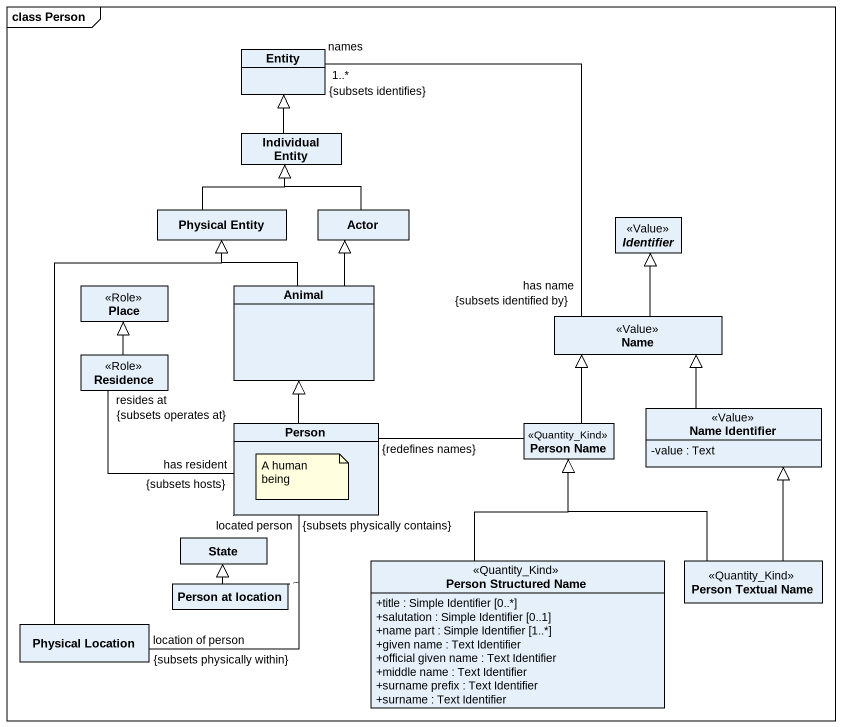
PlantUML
@startuml
mainframe class Person
hide circle
hide empty members
skinparam classAttributeIconSize 0
class "Entity" as Entity_
class "Individual Entity" as Individual_Entity
class "Physical Entity" as Physical_Entity
class "Actor" as Actor_
abstract class Identifier <<Value>>
class Place <<Role>>
class Animal
class Name <<Value>>
class Residence <<Role>>
class "Person" as Person_
class "Person Name" as Person_Name <<Quantity_Kind>>
class "Name Identifier" as Name_Identifier <<Value>> {
  -value : Text
}
class "State" as State_
class "Person Structured Name" as Person_Structured_Name <<Quantity_Kind>> {
  +title : Simple Identifier [0..*]
  +salutation : Simple Identifier [0..1]
  +name part : Simple Identifier [1..*]
  +given name : Text Identifier
  +official given name : Text Identifier
  +middle name : Text Identifier
  +surname prefix : Text Identifier
  +surname : Text Identifier
}
class "Person Textual Name" as Person_Textual_Name <<Quantity_Kind>>
class "Physical Location" as Physical_Location
class "Person at location" as Person_at_location
Individual_Entity -up-|> Entity_
Physical_Entity -up-|> Individual_Entity
Actor_ -up-|> Individual_Entity
Animal -up-|> Physical_Entity
Animal -up-|> Actor_
Name "has name\n{subsets identified by}" -up- "names\n1..*\n{subsets identifies}" Entity_
Name -up-|> Identifier
Residence -up-|> Place
Person_ -up-|> Animal
Person_ "has resident\n{subsets hosts}" -left- "resides at\n{subsets operates at}" Residence
Person_ "located person\n{subsets physically contains}" -- "location of person\n{subsets physically within}" Physical_Location
(Person_, Physical_Location) .. Person_at_location
Person_Name -up-|> Name
Person_Name -left- "{redefines names}" Person_
Name_Identifier -up-|> Name
Person_Structured_Name -up-|> Person_Name
Person_Textual_Name -up-|> Person_Name
Person_Textual_Name -up-|> Name_Identifier
Physical_Location -up-|> Physical_Entity
Person_at_location -up-|> State_
note bottom of Person_ : A human being
@enduml
